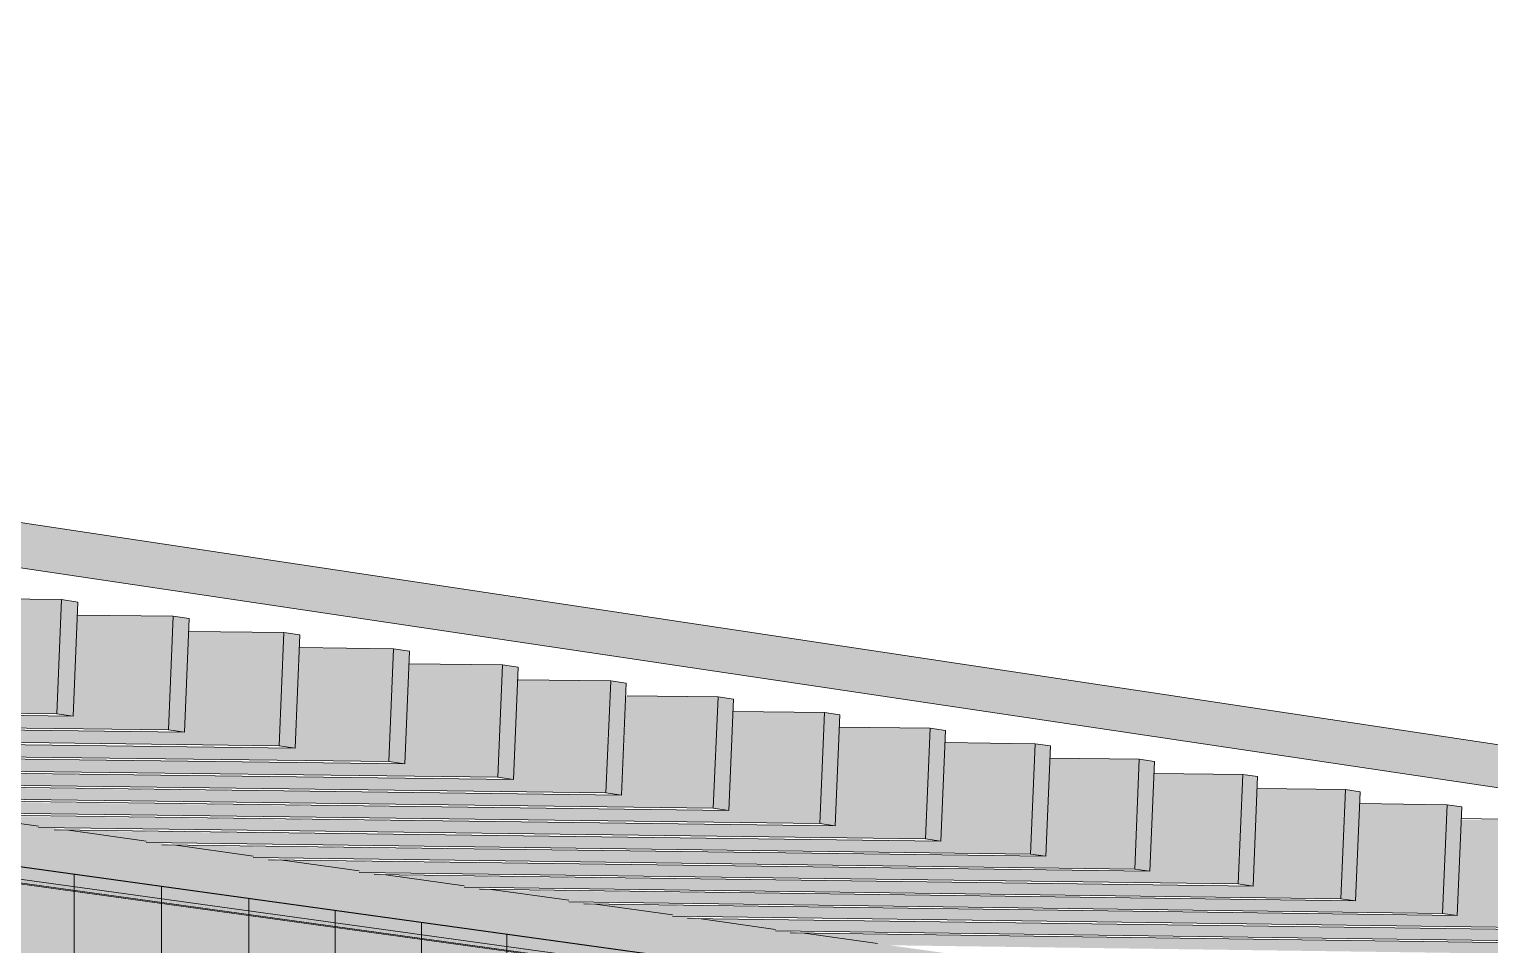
# Model space of a CAD drawing. Header units: inches. Extents: x 31156 to 31160, y -65 to 66.
# Drawn here: x 31156.56246 to 31156.5841, y 59.22529 to 59.23886 of the extents above; entities that cross this region are included whole.
import ezdxf

# ---------------------------------------------------------------- set-up
doc = ezdxf.new("R2010")
doc.units = ezdxf.units.IN
doc.header["$MEASUREMENT"] = 0
for name, color, linetype, lineweight in [('A-GLAZ-CURT', 52, 'Continuous', 9), ('A-GLAZ-CWMG', 51, 'Continuous', 9), ('A-ROOF', 132, 'Continuous', 13), ('A-WALL-PATT', 111, 'Continuous', 13), ('S-BEAM', 12, 'Continuous', 9)]:
    doc.layers.add(name, color=color, linetype=linetype, lineweight=lineweight)

# ---------------------------------------------------------------- blocks, each defined once
blk = doc.blocks.new('FP_12-Looking North East')
at = {"layer": 'A-WALL-PATT', "lineweight": 9}
for p, q in [((31156.563129, 59.196839), (31156.563126, 59.226343)), ((31156.564427, 59.196747), (31156.564424, 59.226163)), ((31156.565717, 59.196657), (31156.565715, 59.225984)), ((31156.567, 59.196567), (31156.566997, 59.225806)), ((31156.568275, 59.196477), (31156.568272, 59.225629)), ((31156.569542, 59.196389), (31156.569539, 59.225453))]:
    blk.add_line(p, q, dxfattribs=at)

msp = doc.modelspace()

# ---------------------------------------------------------------- hatches: boundary and pattern name
at = {"layer": 'A-GLAZ-CWMG', "lineweight": 5}
for points in [[(31156.606304, 59.220355), (31156.606304, 59.220927), (31156.598019, 59.222088), (31156.597712, 59.2221), (31156.597712, 59.222131), (31156.540932, 59.23009), (31156.54061, 59.230093), (31156.54061, 59.230135), (31156.476231, 59.239131), (31156.476184, 59.239138), (31156.476184, 59.239165), (31156.431071, 59.245459), (31156.430894, 59.245484), (31156.430894, 59.245513), (31156.39032, 59.251168), (31156.390151, 59.251192), (31156.390151, 59.251223), (31156.387141, 59.251614), (31156.387043, 59.251634), (31156.387043, 59.251659), (31156.383929, 59.252064), (31156.383814, 59.25208), (31156.383814, 59.252111), (31156.380683, 59.252519), (31156.380595, 59.252531), (31156.380595, 59.252562), (31156.377402, 59.252978), (31156.377343, 59.253001), (31156.377343, 59.253018), (31156.374055, 59.253447), (31156.373891, 59.25347), (31156.373876, 59.253504), (31156.367426, 59.254376), (31156.367374, 59.254387), (31156.367374, 59.254415), (31156.364085, 59.254844), (31156.36398, 59.254867), (31156.36398, 59.254891), (31156.361278, 59.25527), (31156.361048, 59.25527), (31156.360548, 59.255353), (31156.360548, 59.255372), (31156.357815, 59.255755), (31156.357584, 59.255755), (31156.357078, 59.255843), (31156.357078, 59.255859), (31156.354314, 59.256246), (31156.354082, 59.256246), (31156.353571, 59.256339), (31156.353571, 59.25635), (31156.350774, 59.256742), (31156.350357, 59.256767), (31156.350024, 59.256841), (31156.350024, 59.256847), (31156.347195, 59.257244), (31156.346831, 59.257261), (31156.346438, 59.257348), (31156.346438, 59.25735), (31156.343575, 59.257751), (31156.343212, 59.257769), (31156.342812, 59.257825), (31156.342789, 59.257861), (31156.339915, 59.258264), (31156.33948, 59.258291), (31156.339145, 59.258338), (31156.339145, 59.258372), (31156.336213, 59.258783), (31156.335977, 59.258782), (31156.335436, 59.258858), (31156.335436, 59.258892), (31156.33247, 59.259308), (31156.332232, 59.259307), (31156.331685, 59.259384), (31156.331685, 59.259418), (31156.328683, 59.259838), (31156.328445, 59.259838), (31156.327892, 59.259915), (31156.327892, 59.259949), (31156.324853, 59.260375), (31156.324613, 59.260374), (31156.324054, 59.260453), (31156.324054, 59.260487), (31156.320978, 59.260918), (31156.320738, 59.260917), (31156.320172, 59.260997), (31156.320172, 59.261031), (31156.316923, 59.261467), (31156.316817, 59.261467), (31156.316245, 59.261547), (31156.316245, 59.261582), (31156.313092, 59.262024), (31156.312851, 59.262022), (31156.312271, 59.262104), (31156.312271, 59.262139), (31156.30908, 59.262586), (31156.308837, 59.262585), (31156.308161, 59.262679), (31156.308161, 59.262715), (31156.30502, 59.263155), (31156.304776, 59.263154), (31156.304183, 59.263237), (31156.304183, 59.263272), (31156.300911, 59.263731), (31156.300667, 59.26373), (31156.300066, 59.263814), (31156.300066, 59.263849), (31156.296753, 59.264314), (31156.296508, 59.264312), (31156.2959, 59.264397), (31156.2959, 59.264433), (31156.292545, 59.264904), (31156.292299, 59.264902), (31156.291684, 59.264988), (31156.291684, 59.265024), (31156.288286, 59.2655), (31156.288039, 59.265499), (31156.287416, 59.265586), (31156.287416, 59.265622), (31156.283975, 59.266105), (31156.283726, 59.266103), (31156.283096, 59.266191), (31156.283096, 59.266228), (31156.27961, 59.266716), (31156.279361, 59.266715), (31156.278723, 59.266804), (31156.278723, 59.266841), (31156.275192, 59.267336), (31156.274942, 59.267334), (31156.274296, 59.267424), (31156.274296, 59.267461), (31156.270719, 59.267963), (31156.270468, 59.267961), (31156.269814, 59.268052), (31156.269814, 59.268089), (31156.266189, 59.268598), (31156.265937, 59.268595), (31156.265276, 59.268688), (31156.265276, 59.268726), (31156.261603, 59.26924), (31156.26135, 59.269238), (31156.26068, 59.269332), (31156.26068, 59.26937), (31156.256958, 59.269891), (31156.256704, 59.269889), (31156.256026, 59.269984), (31156.256026, 59.270022), (31156.252254, 59.270551), (31156.252, 59.270548), (31156.251312, 59.270645), (31156.251312, 59.270683), (31156.24749, 59.271218), (31156.247234, 59.271216), (31156.246601, 59.271305), (31156.246601, 59.270239), (31156.605788, 59.220426)], [(31156.605873, 59.220197), (31156.605873, 59.22041), (31156.246581, 59.270263), (31156.246581, 59.271184), (31156.246445, 59.271204), (31156.246446, 59.269843), (31156.604742, 59.220354)], [(31156.605934, 59.220186), (31156.605934, 59.220237), (31156.246445, 59.269935), (31156.246446, 59.269837), (31156.604723, 59.220354)]]:
    msp.add_hatch(color=256, dxfattribs=at).paths.add_polyline_path(points, flags=0)
at = {"layer": 'A-ROOF', "lineweight": 5}
msp.add_hatch(color=256, dxfattribs=at).paths.add_polyline_path([(31156.619106, 59.222424), (31156.619106, 59.223007), (31156.263376, 59.276546), (31156.263376, 59.275408), (31156.615254, 59.222998)], flags=0)
at = {"layer": 'S-BEAM', "lineweight": 5}
for points in [[(31156.604157, 59.219447), (31156.604157, 59.220421), (31156.246446, 59.269816), (31156.246447, 59.267948), (31156.602111, 59.219724)], [(31156.562872, 59.228717), (31156.562943, 59.230408), (31156.561517, 59.230424), (31156.561454, 59.228922), (31156.548275, 59.229061), (31156.549393, 59.228878), (31156.562535, 59.228721)], [(31156.564524, 59.228479), (31156.564595, 59.230163), (31156.563179, 59.230179), (31156.563116, 59.228683), (31156.549971, 59.228824), (31156.551059, 59.228641), (31156.563188, 59.228495)], [(31156.566163, 59.228243), (31156.566234, 59.229921), (31156.564829, 59.229937), (31156.564766, 59.228445), (31156.551654, 59.228588), (31156.552739, 59.228406), (31156.564837, 59.228259)], [(31156.56779, 59.228008), (31156.56786, 59.22968), (31156.566466, 59.229696), (31156.566404, 59.228209), (31156.553324, 59.228353), (31156.554407, 59.228173), (31156.566474, 59.228024)], [(31156.569404, 59.227776), (31156.569475, 59.229441), (31156.568091, 59.229457), (31156.568029, 59.227975), (31156.554982, 59.228121), (31156.556061, 59.227941), (31156.568099, 59.227792)], [(31156.571007, 59.227545), (31156.571077, 59.229204), (31156.569704, 59.22922), (31156.569641, 59.227743), (31156.556628, 59.22789), (31156.558175, 59.227705), (31156.569711, 59.227561)], [(31156.572597, 59.227316), (31156.572667, 59.228968), (31156.571304, 59.228984), (31156.571242, 59.227512), (31156.558261, 59.227662), (31156.559333, 59.227482), (31156.571322, 59.227332)], [(31156.574175, 59.227088), (31156.574245, 59.228735), (31156.572892, 59.228751), (31156.57283, 59.227283), (31156.559882, 59.227434), (31156.560951, 59.227256), (31156.571326, 59.227124)], [(31156.575741, 59.226862), (31156.575811, 59.228503), (31156.574468, 59.228519), (31156.574407, 59.227056), (31156.561491, 59.227209), (31156.562568, 59.227031), (31156.575711, 59.226863)], [(31156.577296, 59.226638), (31156.577365, 59.228273), (31156.576033, 59.228289), (31156.575971, 59.22683), (31156.563088, 59.226985), (31156.564151, 59.226807), (31156.576041, 59.226654)], [(31156.578839, 59.226416), (31156.578908, 59.228044), (31156.577586, 59.22806), (31156.577524, 59.226606), (31156.564674, 59.226763), (31156.565733, 59.226586), (31156.577593, 59.226432)], [(31156.580371, 59.226195), (31156.58044, 59.227817), (31156.579127, 59.227833), (31156.579066, 59.226384), (31156.566247, 59.226542), (31156.567304, 59.226366), (31156.580105, 59.226199)], [(31156.581892, 59.225976), (31156.58196, 59.227592), (31156.580657, 59.227608), (31156.580596, 59.226164), (31156.567809, 59.226323), (31156.568863, 59.226147), (31156.580665, 59.225992)], [(31156.583401, 59.225759), (31156.58347, 59.227369), (31156.582176, 59.227385), (31156.582115, 59.225945), (31156.56936, 59.226106), (31156.570411, 59.22593), (31156.582184, 59.225775)], [(31156.5849, 59.225543), (31156.584968, 59.227147), (31156.583683, 59.227145), (31156.583623, 59.225728), (31156.5709, 59.22589), (31156.571948, 59.225715), (31156.584498, 59.225548)], [(31156.586387, 59.225328), (31156.586455, 59.226927), (31156.585181, 59.226943), (31156.58512, 59.225512), (31156.572428, 59.225676), (31156.573473, 59.225501), (31156.585188, 59.225344)], [(31156.587864, 59.225115), (31156.587932, 59.226708), (31156.586666, 59.226724), (31156.586606, 59.225298), (31156.573946, 59.225463), (31156.574987, 59.225289), (31156.586674, 59.225131)]]:
    msp.add_hatch(color=256, dxfattribs=at).paths.add_polyline_path(points, flags=0)
at = {"layer": 'S-BEAM'}
for points in [[(31156.563113, 59.228682), (31156.563184, 59.230372), (31156.562943, 59.230408), (31156.562872, 59.228717)], [(31156.564763, 59.228445), (31156.564834, 59.230128), (31156.564595, 59.230163), (31156.564524, 59.228479)], [(31156.5664, 59.228209), (31156.566471, 59.229886), (31156.566234, 59.229921), (31156.566163, 59.228243)], [(31156.568025, 59.227974), (31156.568095, 59.229645), (31156.56786, 59.22968), (31156.56779, 59.228008)], [(31156.569638, 59.227742), (31156.569708, 59.229406), (31156.569475, 59.229441), (31156.569404, 59.227776)], [(31156.571238, 59.227511), (31156.571308, 59.229169), (31156.571077, 59.229204), (31156.571007, 59.227545)], [(31156.572826, 59.227282), (31156.572896, 59.228934), (31156.572667, 59.228968), (31156.572597, 59.227316)], [(31156.574403, 59.227055), (31156.574473, 59.228701), (31156.574245, 59.228735), (31156.574175, 59.227088)], [(31156.575968, 59.22683), (31156.576037, 59.228469), (31156.575811, 59.228503), (31156.575741, 59.226862)], [(31156.577521, 59.226606), (31156.57759, 59.228239), (31156.577365, 59.228273), (31156.577296, 59.226638)], [(31156.579062, 59.226384), (31156.579131, 59.228011), (31156.578908, 59.228044), (31156.578839, 59.226416)], [(31156.580593, 59.226163), (31156.580661, 59.227785), (31156.58044, 59.227817), (31156.580371, 59.226195)], [(31156.582112, 59.225944), (31156.58218, 59.22756), (31156.58196, 59.227592), (31156.581892, 59.225976)], [(31156.583619, 59.225727), (31156.583688, 59.227336), (31156.58347, 59.227369), (31156.583401, 59.225759)]]:
    msp.add_hatch(color=256, dxfattribs=at).paths.add_polyline_path(points, flags=0)

# ---------------------------------------------------------------- linework, layer by layer
at = {"layer": 'A-GLAZ-CWMG'}
for p, q in [((31156.606278, 59.220354), (31156.246559, 59.270237)), ((31156.606304, 59.220355), (31156.246601, 59.270239)), ((31156.605934, 59.220237), (31156.246445, 59.269935)), ((31156.605934, 59.220186), (31156.246445, 59.269838)), ((31156.60586, 59.220184), (31156.246445, 59.269814)), ((31156.562602, 59.227052), (31156.561404, 59.22722)), ((31156.564196, 59.226829), (31156.563008, 59.226995)), ((31156.565778, 59.226607), (31156.564599, 59.226772)), ((31156.567349, 59.226387), (31156.566179, 59.226551)), ((31156.568908, 59.226169), (31156.567748, 59.226331)), ((31156.570455, 59.225952), (31156.569304, 59.226113)), ((31156.571992, 59.225736), (31156.57085, 59.225896)), ((31156.573517, 59.225522), (31156.572384, 59.225681)), ((31156.575031, 59.22531), (31156.573907, 59.225468))]:
    msp.add_line(p, q, dxfattribs=at)
at = {"layer": 'A-ROOF'}
for p, q in [((31156.263376, 59.276546), (31156.619106, 59.223007)), ((31156.619106, 59.222424), (31156.263376, 59.275408))]:
    msp.add_line(p, q, dxfattribs=at)
at = {"layer": 'S-BEAM'}
for p, q in [((31156.561517, 59.230424), (31156.562943, 59.230408)), ((31156.562943, 59.230408), (31156.562872, 59.228717)), ((31156.563184, 59.230372), (31156.562943, 59.230408)), ((31156.563113, 59.228682), (31156.563184, 59.230372)), ((31156.563179, 59.230179), (31156.564595, 59.230163)), ((31156.564595, 59.230163), (31156.564524, 59.228479)), ((31156.564834, 59.230128), (31156.564595, 59.230163)), ((31156.564763, 59.228445), (31156.564834, 59.230128)), ((31156.564829, 59.229937), (31156.566234, 59.229921)), ((31156.566234, 59.229921), (31156.566163, 59.228243)), ((31156.566471, 59.229886), (31156.566234, 59.229921)), ((31156.5664, 59.228209), (31156.566471, 59.229886)), ((31156.566466, 59.229696), (31156.56786, 59.22968)), ((31156.56786, 59.22968), (31156.56779, 59.228008)), ((31156.568095, 59.229645), (31156.56786, 59.22968)), ((31156.568025, 59.227974), (31156.568095, 59.229645)), ((31156.568091, 59.229457), (31156.569475, 59.229441)), ((31156.569475, 59.229441), (31156.569404, 59.227776)), ((31156.569708, 59.229406), (31156.569475, 59.229441)), ((31156.569638, 59.227742), (31156.569708, 59.229406)), ((31156.569704, 59.22922), (31156.571077, 59.229204)), ((31156.571077, 59.229204), (31156.571007, 59.227545)), ((31156.571308, 59.229169), (31156.571077, 59.229204)), ((31156.571238, 59.227511), (31156.571308, 59.229169)), ((31156.549393, 59.228878), (31156.562872, 59.228717)), ((31156.549659, 59.228844), (31156.563113, 59.228682)), ((31156.571322, 59.228984), (31156.572667, 59.228968)), ((31156.572667, 59.228968), (31156.572597, 59.227316)), ((31156.572896, 59.228934), (31156.572667, 59.228968)), ((31156.572826, 59.227282), (31156.572896, 59.228934)), ((31156.551105, 59.228641), (31156.564524, 59.228479)), ((31156.562872, 59.228717), (31156.563113, 59.228682)), ((31156.572892, 59.228751), (31156.574245, 59.228735)), ((31156.574245, 59.228735), (31156.574175, 59.227088)), ((31156.574473, 59.228701), (31156.574245, 59.228735)), ((31156.574403, 59.227055), (31156.574473, 59.228701)), ((31156.55135, 59.228607), (31156.564763, 59.228445)), ((31156.552785, 59.228406), (31156.566163, 59.228243)), ((31156.564524, 59.228479), (31156.564763, 59.228445)), ((31156.574468, 59.228519), (31156.575811, 59.228503)), ((31156.575811, 59.228503), (31156.575741, 59.226862)), ((31156.576037, 59.228469), (31156.575811, 59.228503)), ((31156.575968, 59.22683), (31156.576037, 59.228469)), ((31156.553028, 59.228372), (31156.5664, 59.228209)), ((31156.566163, 59.228243), (31156.5664, 59.228209)), ((31156.576033, 59.228289), (31156.577365, 59.228273)), ((31156.577365, 59.228273), (31156.577296, 59.226638)), ((31156.57759, 59.228239), (31156.577365, 59.228273)), ((31156.577521, 59.226606), (31156.57759, 59.228239)), ((31156.554452, 59.228172), (31156.56779, 59.228008)), ((31156.554693, 59.228138), (31156.568025, 59.227974)), ((31156.56779, 59.228008), (31156.568025, 59.227974)), ((31156.577586, 59.22806), (31156.578908, 59.228044)), ((31156.578908, 59.228044), (31156.578839, 59.226416)), ((31156.579131, 59.228011), (31156.578908, 59.228044)), ((31156.579062, 59.226384), (31156.579131, 59.228011)), ((31156.556107, 59.22794), (31156.569404, 59.227776)), ((31156.556346, 59.227907), (31156.569638, 59.227742)), ((31156.569404, 59.227776), (31156.569638, 59.227742)), ((31156.579127, 59.227833), (31156.58044, 59.227817)), ((31156.58044, 59.227817), (31156.580371, 59.226195)), ((31156.580661, 59.227785), (31156.58044, 59.227817)), ((31156.580593, 59.226163), (31156.580661, 59.227785)), ((31156.557749, 59.22771), (31156.571007, 59.227545)), ((31156.557986, 59.227677), (31156.571238, 59.227511)), ((31156.571007, 59.227545), (31156.571238, 59.227511)), ((31156.580657, 59.227608), (31156.58196, 59.227592)), ((31156.58196, 59.227592), (31156.581892, 59.225976)), ((31156.58218, 59.22756), (31156.58196, 59.227592)), ((31156.582112, 59.225944), (31156.58218, 59.22756)), ((31156.559379, 59.227482), (31156.572597, 59.227316)), ((31156.559614, 59.227449), (31156.572826, 59.227282)), ((31156.582176, 59.227385), (31156.58347, 59.227369)), ((31156.58347, 59.227369), (31156.583401, 59.225759)), ((31156.583688, 59.227336), (31156.58347, 59.227369)), ((31156.583619, 59.225727), (31156.583688, 59.227336)), ((31156.560996, 59.227255), (31156.574175, 59.227088)), ((31156.56123, 59.227222), (31156.574403, 59.227055)), ((31156.572597, 59.227316), (31156.572826, 59.227282)), ((31156.583684, 59.227163), (31156.584968, 59.227147)), ((31156.562602, 59.22703), (31156.575741, 59.226862)), ((31156.562834, 59.226998), (31156.575968, 59.22683)), ((31156.574175, 59.227088), (31156.574403, 59.227055)), ((31156.564196, 59.226807), (31156.577296, 59.226638)), ((31156.564426, 59.226775), (31156.577521, 59.226606)), ((31156.575741, 59.226862), (31156.575968, 59.22683)), ((31156.565778, 59.226585), (31156.578839, 59.226416)), ((31156.566007, 59.226553), (31156.579062, 59.226384)), ((31156.577296, 59.226638), (31156.577521, 59.226606)), ((31156.567349, 59.226365), (31156.580371, 59.226195)), ((31156.567575, 59.226333), (31156.580593, 59.226163)), ((31156.578839, 59.226416), (31156.579062, 59.226384)), ((31156.568908, 59.226147), (31156.581892, 59.225976)), ((31156.569133, 59.226115), (31156.582112, 59.225944)), ((31156.580371, 59.226195), (31156.580593, 59.226163)), ((31156.570455, 59.22593), (31156.583401, 59.225759)), ((31156.570679, 59.225898), (31156.583619, 59.225727)), ((31156.581892, 59.225976), (31156.582112, 59.225944)), ((31156.571992, 59.225715), (31156.5849, 59.225543)), ((31156.572214, 59.225683), (31156.585116, 59.225511)), ((31156.583401, 59.225759), (31156.583619, 59.225727)), ((31156.573517, 59.225501), (31156.586387, 59.225328)), ((31156.573737, 59.22547), (31156.586602, 59.225297))]:
    msp.add_line(p, q, dxfattribs=at)

# ---------------------------------------------------------------- block references
at = {"layer": 'A-GLAZ-CURT'}
msp.add_blockref('FP_12-Looking North East', (0, 0), dxfattribs=at)

doc.saveas('drawing.dxf')
